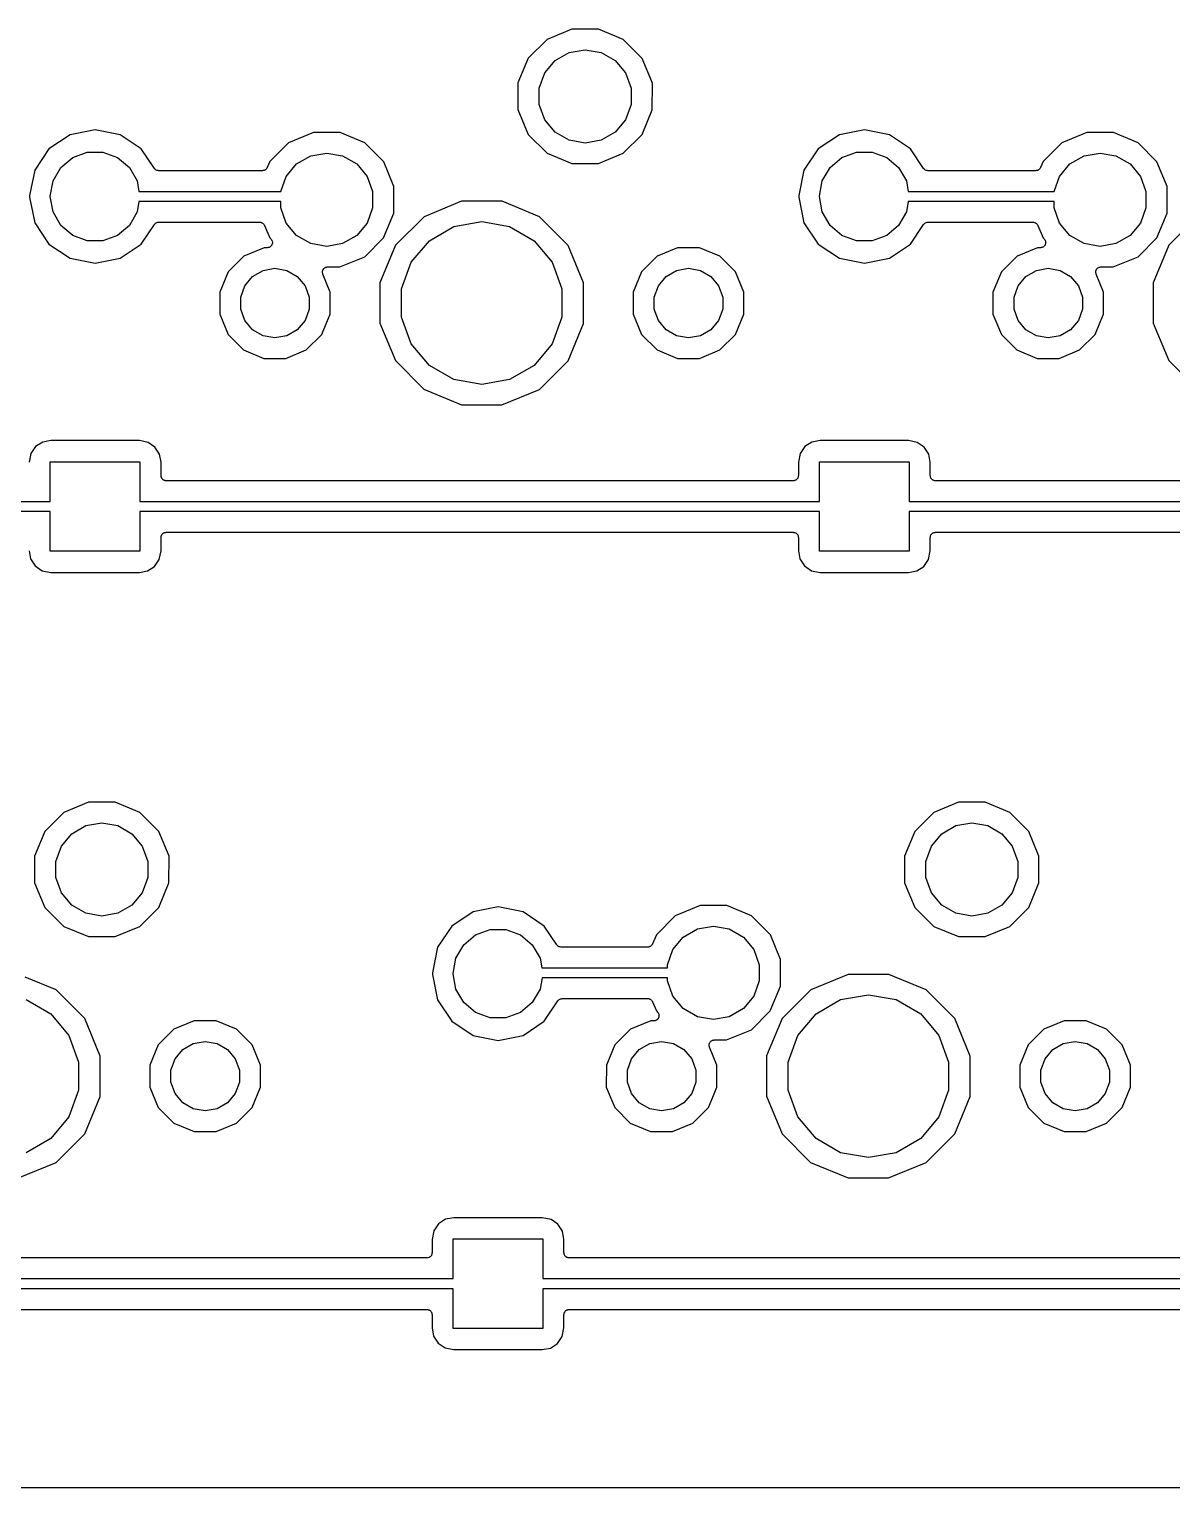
# Model space of a CAD drawing. Extents: x 37 to 156, y -136 to -20.
# Drawn here: x 76.88 to 104.95, y -136.12 to -100.27 of the extents above; entities that cross this region are included whole.
import ezdxf

# ---------------------------------------------------------------- set-up
doc = ezdxf.new("R2010")
doc.units = 0
doc.header["$MEASUREMENT"] = 0
doc.layers.add('BLACK', color=7, linetype='CONTINUOUS')

msp = doc.modelspace()

# ---------------------------------------------------------------- linework, layer by layer
at = {"layer": 'Black'}
for p, q in [((90.213, -100.269), (89.606, -100.52)), ((90.8698, -100.269), (90.213, -100.269)), ((91.4764, -100.521), (90.8698, -100.269)), ((89.606, -100.52), (89.1412, -100.984)), ((91.9405, -100.986), (91.4764, -100.521)), ((89.1412, -100.984), (88.8893, -101.59)), ((89.5464, -101.346), (89.8025, -101.041)), ((89.8025, -101.041), (90.1476, -100.842)), ((90.1476, -100.842), (90.54, -100.773)), ((90.54, -100.773), (90.9324, -100.842)), ((90.9324, -100.842), (91.2775, -101.041)), ((91.2775, -101.041), (91.5336, -101.346)), ((92.1913, -101.593), (91.9405, -100.986)), ((89.4101, -101.721), (89.5464, -101.346)), ((91.5336, -101.346), (91.6699, -101.721)), ((88.8893, -101.59), (88.8887, -102.247)), ((89.4101, -102.119), (89.4101, -101.721)), ((91.6699, -101.721), (91.6699, -102.119)), ((92.1907, -102.25), (92.1913, -101.593)), ((89.5464, -102.494), (89.4101, -102.119)), ((91.6699, -102.119), (91.5336, -102.494)), ((88.8887, -102.247), (89.1395, -102.854)), ((89.8025, -102.799), (89.5464, -102.494)), ((91.5336, -102.494), (91.2775, -102.799)), ((91.9388, -102.856), (92.1907, -102.25)), ((77.8856, -102.863), (77.3647, -103.211)), ((78.5, -102.74), (77.8856, -102.863)), ((79.1144, -102.863), (78.5, -102.74)), ((79.6353, -103.211), (79.1144, -102.863)), ((83.863, -102.809), (83.256, -103.06)), ((84.5198, -102.809), (83.863, -102.809)), ((85.1264, -103.061), (84.5198, -102.809)), ((89.1395, -102.854), (89.6036, -103.319)), ((90.1476, -102.998), (89.8025, -102.799)), ((91.2775, -102.799), (90.9324, -102.998)), ((91.474, -103.32), (91.9388, -102.856)), ((96.7856, -102.863), (96.2647, -103.211)), ((97.4, -102.74), (96.7856, -102.863)), ((98.0144, -102.863), (97.4, -102.74)), ((98.5353, -103.211), (98.0144, -102.863)), ((102.863, -102.809), (102.256, -103.06)), ((103.52, -102.809), (102.863, -102.809)), ((104.126, -103.061), (103.52, -102.809)), ((77.3647, -103.211), (77.0167, -103.732)), ((79.9559, -103.691), (79.6353, -103.211)), ((83.256, -103.06), (82.7912, -103.524)), ((85.5905, -103.526), (85.1264, -103.061)), ((90.54, -103.067), (90.1476, -102.998)), ((90.9324, -102.998), (90.54, -103.067)), ((96.2647, -103.211), (95.9167, -103.732)), ((98.8559, -103.691), (98.5353, -103.211)), ((102.256, -103.06), (101.791, -103.524)), ((104.59, -103.526), (104.126, -103.061)), ((77.6574, -103.669), (77.95, -103.423)), ((77.95, -103.423), (78.309, -103.293)), ((78.309, -103.293), (78.691, -103.293)), ((78.691, -103.293), (79.05, -103.423)), ((79.05, -103.423), (79.3426, -103.669)), ((82.7912, -103.524), (82.7309, -103.669)), ((83.1964, -103.886), (83.4525, -103.581)), ((83.4525, -103.581), (83.7976, -103.382)), ((83.7976, -103.382), (84.19, -103.313)), ((84.19, -103.313), (84.5824, -103.382)), ((84.5824, -103.382), (84.9275, -103.581)), ((84.9275, -103.581), (85.1836, -103.886)), ((85.8413, -104.133), (85.5905, -103.526)), ((89.6036, -103.319), (90.2102, -103.571)), ((90.2102, -103.571), (90.867, -103.571)), ((90.867, -103.571), (91.474, -103.32)), ((96.5574, -103.669), (96.85, -103.423)), ((96.85, -103.423), (97.209, -103.293)), ((97.209, -103.293), (97.591, -103.293)), ((97.591, -103.293), (97.95, -103.423)), ((97.95, -103.423), (98.2426, -103.669)), ((101.791, -103.524), (101.731, -103.669)), ((102.196, -103.886), (102.452, -103.581)), ((102.452, -103.581), (102.798, -103.382)), ((102.798, -103.382), (103.19, -103.313)), ((103.19, -103.313), (103.582, -103.382)), ((103.582, -103.382), (103.928, -103.581)), ((103.928, -103.581), (104.184, -103.886)), ((104.841, -104.133), (104.59, -103.526)), ((77.0167, -103.732), (76.892, -104.359)), ((77.4663, -104), (77.6574, -103.669)), ((79.3426, -103.669), (79.5337, -104)), ((79.9683, -103.704), (79.9559, -103.691)), ((79.9798, -103.717), (79.9683, -103.704)), ((79.9835, -103.719), (79.9798, -103.717)), ((79.9864, -103.722), (79.9835, -103.719)), ((80.0025, -103.73), (79.9864, -103.722)), ((80.018, -103.739), (80.0025, -103.73)), ((80.0222, -103.74), (80.018, -103.739)), ((80.0259, -103.742), (80.0222, -103.74)), ((80.0438, -103.744), (80.0259, -103.742)), ((80.0615, -103.747), (80.0438, -103.744)), ((82.6136, -103.747), (80.0615, -103.747)), ((82.6218, -103.746), (82.6136, -103.747)), ((82.6301, -103.746), (82.6218, -103.746)), ((82.6433, -103.742), (82.6301, -103.746)), ((82.657, -103.739), (82.6433, -103.742)), ((82.6642, -103.735), (82.657, -103.739)), ((82.6722, -103.733), (82.6642, -103.735)), ((82.6832, -103.724), (82.6722, -103.733)), ((82.6952, -103.717), (82.6832, -103.724)), ((82.7006, -103.711), (82.6952, -103.717)), ((82.7072, -103.706), (82.7006, -103.711)), ((82.7147, -103.694), (82.7072, -103.706)), ((82.7236, -103.683), (82.7147, -103.694)), ((82.7264, -103.676), (82.7236, -103.683)), ((82.7309, -103.669), (82.7264, -103.676)), ((83.0622, -104.255), (83.1964, -103.886)), ((85.1836, -103.886), (85.3199, -104.261)), ((95.9167, -103.732), (95.792, -104.359)), ((96.3663, -104), (96.5574, -103.669)), ((98.2426, -103.669), (98.4337, -104)), ((98.8683, -103.704), (98.8559, -103.691)), ((98.8798, -103.717), (98.8683, -103.704)), ((98.8835, -103.719), (98.8798, -103.717)), ((98.8864, -103.722), (98.8835, -103.719)), ((98.9025, -103.73), (98.8864, -103.722)), ((98.918, -103.739), (98.9025, -103.73)), ((98.9222, -103.74), (98.918, -103.739)), ((98.9259, -103.742), (98.9222, -103.74)), ((98.9438, -103.744), (98.9259, -103.742)), ((98.9615, -103.747), (98.9438, -103.744)), ((101.614, -103.747), (98.9615, -103.747)), ((101.622, -103.746), (101.614, -103.747)), ((101.63, -103.746), (101.622, -103.746)), ((101.643, -103.742), (101.63, -103.746)), ((101.657, -103.739), (101.643, -103.742)), ((101.664, -103.735), (101.657, -103.739)), ((101.672, -103.733), (101.664, -103.735)), ((101.683, -103.724), (101.672, -103.733)), ((101.695, -103.717), (101.683, -103.724)), ((101.701, -103.711), (101.695, -103.717)), ((101.707, -103.706), (101.701, -103.711)), ((101.715, -103.694), (101.707, -103.706)), ((101.724, -103.683), (101.715, -103.694)), ((101.726, -103.676), (101.724, -103.683)), ((101.731, -103.669), (101.726, -103.676)), ((102.062, -104.255), (102.196, -103.886)), ((104.184, -103.886), (104.32, -104.261)), ((77.4, -104.376), (77.4663, -104)), ((79.5337, -104), (79.5787, -104.255)), ((79.5787, -104.255), (83.0622, -104.255)), ((85.3199, -104.261), (85.3199, -104.659)), ((85.8411, -104.346), (85.8413, -104.133)), ((96.3, -104.376), (96.3663, -104)), ((98.4337, -104), (98.4787, -104.255)), ((98.4787, -104.255), (102.062, -104.255)), ((104.32, -104.261), (104.32, -104.659)), ((104.841, -104.346), (104.841, -104.133)), ((76.892, -104.359), (76.892, -104.401)), ((76.892, -104.401), (77.0167, -105.028)), ((77.4, -104.384), (77.4, -104.376)), ((77.4663, -104.76), (77.4, -104.384)), ((79.5787, -104.505), (79.5337, -104.76)), ((83.0601, -104.505), (79.5787, -104.505)), ((83.0601, -104.659), (83.0601, -104.505)), ((83.1964, -105.034), (83.0601, -104.659)), ((85.3199, -104.659), (85.1836, -105.034)), ((85.8407, -104.79), (85.8411, -104.346)), ((87.5045, -104.498), (86.5846, -104.878)), ((88.4998, -104.499), (87.5045, -104.498)), ((89.4191, -104.88), (88.4998, -104.499)), ((95.792, -104.359), (95.792, -104.401)), ((95.792, -104.401), (95.9167, -105.028)), ((96.3, -104.384), (96.3, -104.376)), ((96.3663, -104.76), (96.3, -104.384)), ((98.4787, -104.505), (98.4337, -104.76)), ((102.06, -104.505), (98.4787, -104.505)), ((102.06, -104.659), (102.06, -104.505)), ((102.196, -105.034), (102.06, -104.659)), ((104.32, -104.659), (104.184, -105.034)), ((104.841, -104.79), (104.841, -104.346)), ((77.0167, -105.028), (77.3647, -105.549)), ((77.6574, -105.091), (77.4663, -104.76)), ((79.5337, -104.76), (79.3426, -105.091)), ((79.9864, -105.038), (80.0025, -105.03)), ((80.0025, -105.03), (80.018, -105.021)), ((80.018, -105.021), (80.0222, -105.02)), ((80.0222, -105.02), (80.0259, -105.018)), ((80.0259, -105.018), (80.0438, -105.016)), ((80.0438, -105.016), (80.0615, -105.013)), ((80.0615, -105.013), (82.5472, -105.013)), ((82.5472, -105.013), (82.5555, -105.014)), ((82.5555, -105.014), (82.5639, -105.014)), ((82.5639, -105.014), (82.577, -105.018)), ((82.577, -105.018), (82.5906, -105.021)), ((82.5906, -105.021), (82.5979, -105.025)), ((82.5979, -105.025), (82.6059, -105.027)), ((82.6059, -105.027), (82.6169, -105.036)), ((83.4525, -105.339), (83.1964, -105.034)), ((85.1836, -105.034), (84.9275, -105.339)), ((85.5888, -105.396), (85.8407, -104.79)), ((86.5846, -104.878), (85.8802, -105.581)), ((87.3154, -105.119), (88, -104.998)), ((88, -104.998), (88.6846, -105.119)), ((90.1222, -105.585), (89.4191, -104.88)), ((95.9167, -105.028), (96.2647, -105.549)), ((96.5574, -105.091), (96.3663, -104.76)), ((98.4337, -104.76), (98.2426, -105.091)), ((98.8864, -105.038), (98.9025, -105.03)), ((98.9025, -105.03), (98.918, -105.021)), ((98.918, -105.021), (98.9222, -105.02)), ((98.9222, -105.02), (98.9259, -105.018)), ((98.9259, -105.018), (98.9438, -105.016)), ((98.9438, -105.016), (98.9615, -105.013)), ((98.9615, -105.013), (101.547, -105.013)), ((101.547, -105.013), (101.555, -105.014)), ((101.555, -105.014), (101.564, -105.014)), ((101.564, -105.014), (101.577, -105.018)), ((101.577, -105.018), (101.591, -105.021)), ((101.591, -105.021), (101.598, -105.025)), ((101.598, -105.025), (101.606, -105.027)), ((101.606, -105.027), (101.617, -105.036)), ((102.452, -105.339), (102.196, -105.034)), ((104.184, -105.034), (103.928, -105.339)), ((104.589, -105.396), (104.841, -104.79)), ((105.585, -104.878), (104.88, -105.581)), ((77.95, -105.337), (77.6574, -105.091)), ((78.309, -105.467), (77.95, -105.337)), ((79.05, -105.337), (78.691, -105.467)), ((79.3426, -105.091), (79.05, -105.337)), ((79.6353, -105.549), (79.9559, -105.069)), ((79.9559, -105.069), (79.9683, -105.056)), ((79.9683, -105.056), (79.9798, -105.043)), ((79.9798, -105.043), (79.9835, -105.041)), ((79.9835, -105.041), (79.9864, -105.038)), ((82.6169, -105.036), (82.6288, -105.043)), ((82.6288, -105.043), (82.6342, -105.049)), ((82.6342, -105.049), (82.6409, -105.054)), ((82.6409, -105.054), (82.6483, -105.066)), ((82.6483, -105.066), (82.6572, -105.076)), ((82.6572, -105.076), (82.66, -105.084)), ((82.66, -105.084), (82.6645, -105.092)), ((82.6645, -105.092), (82.7895, -105.394)), ((83.7976, -105.538), (83.4525, -105.339)), ((84.9275, -105.339), (84.5824, -105.538)), ((86.7134, -105.467), (87.3154, -105.119)), ((88.6846, -105.119), (89.2865, -105.467)), ((96.85, -105.337), (96.5574, -105.091)), ((97.209, -105.467), (96.85, -105.337)), ((97.95, -105.337), (97.591, -105.467)), ((98.2426, -105.091), (97.95, -105.337)), ((98.5353, -105.549), (98.8559, -105.069)), ((98.8559, -105.069), (98.8683, -105.056)), ((98.8683, -105.056), (98.8798, -105.043)), ((98.8798, -105.043), (98.8835, -105.041)), ((98.8835, -105.041), (98.8864, -105.038)), ((101.617, -105.036), (101.629, -105.043)), ((101.629, -105.043), (101.634, -105.049)), ((101.634, -105.049), (101.641, -105.054)), ((101.641, -105.054), (101.648, -105.066)), ((101.648, -105.066), (101.657, -105.076)), ((101.657, -105.076), (101.66, -105.084)), ((101.66, -105.084), (101.665, -105.092)), ((101.665, -105.092), (101.79, -105.394)), ((102.798, -105.538), (102.452, -105.339)), ((103.928, -105.339), (103.582, -105.538)), ((77.3647, -105.549), (77.8856, -105.897)), ((78.691, -105.467), (78.309, -105.467)), ((79.1144, -105.897), (79.6353, -105.549)), ((82.6509, -105.641), (82.1513, -105.847)), ((82.7297, -105.641), (82.6509, -105.641)), ((82.7461, -105.638), (82.7297, -105.641)), ((82.7626, -105.637), (82.7461, -105.638)), ((82.7676, -105.634), (82.7626, -105.637)), ((82.7731, -105.633), (82.7676, -105.634)), ((82.7875, -105.625), (82.7731, -105.633)), ((82.8026, -105.618), (82.7875, -105.625)), ((82.7895, -105.394), (82.8197, -105.424)), ((82.8065, -105.614), (82.8026, -105.618)), ((82.8114, -105.611), (82.8065, -105.614)), ((82.822, -105.599), (82.8114, -105.611)), ((82.8197, -105.424), (82.8292, -105.438)), ((82.8338, -105.587), (82.822, -105.599)), ((82.8292, -105.438), (82.8399, -105.451)), ((82.8361, -105.582), (82.8338, -105.587)), ((82.8397, -105.578), (82.8361, -105.582)), ((82.8454, -105.562), (82.8397, -105.578)), ((82.8399, -105.451), (82.8418, -105.456)), ((82.8418, -105.456), (82.845, -105.46)), ((82.845, -105.46), (82.8492, -105.476)), ((82.8525, -105.547), (82.8454, -105.562)), ((82.8492, -105.476), (82.8549, -105.492)), ((82.8529, -105.541), (82.8525, -105.547)), ((82.8549, -105.536), (82.8529, -105.541)), ((82.8549, -105.492), (82.8549, -105.498)), ((82.8549, -105.498), (82.8563, -105.503)), ((82.8563, -105.503), (82.8549, -105.519)), ((82.8549, -105.519), (82.8549, -105.536)), ((84.19, -105.607), (83.7976, -105.538)), ((84.5824, -105.538), (84.19, -105.607)), ((85.124, -105.86), (85.5888, -105.396)), ((85.8802, -105.581), (85.4985, -106.5)), ((86.2666, -105.999), (86.7134, -105.467)), ((89.2865, -105.467), (89.7334, -105.999)), ((90.5023, -106.505), (90.1222, -105.585)), ((92.8109, -105.641), (92.3113, -105.847)), ((93.3515, -105.641), (92.8109, -105.641)), ((93.8508, -105.849), (93.3515, -105.641)), ((96.2647, -105.549), (96.7856, -105.897)), ((97.591, -105.467), (97.209, -105.467)), ((98.0144, -105.897), (98.5353, -105.549)), ((101.651, -105.641), (101.151, -105.847)), ((101.73, -105.641), (101.651, -105.641)), ((101.746, -105.638), (101.73, -105.641)), ((101.763, -105.637), (101.746, -105.638)), ((101.768, -105.634), (101.763, -105.637)), ((101.773, -105.633), (101.768, -105.634)), ((101.788, -105.625), (101.773, -105.633)), ((101.803, -105.618), (101.788, -105.625)), ((101.79, -105.394), (101.82, -105.424)), ((101.807, -105.614), (101.803, -105.618)), ((101.811, -105.611), (101.807, -105.614)), ((101.822, -105.599), (101.811, -105.611)), ((101.82, -105.424), (101.829, -105.438)), ((101.834, -105.587), (101.822, -105.599)), ((101.829, -105.438), (101.84, -105.451)), ((101.836, -105.582), (101.834, -105.587)), ((101.84, -105.578), (101.836, -105.582)), ((101.84, -105.451), (101.842, -105.456)), ((101.845, -105.562), (101.84, -105.578)), ((101.842, -105.456), (101.845, -105.46)), ((101.845, -105.46), (101.849, -105.476)), ((101.852, -105.547), (101.845, -105.562)), ((101.849, -105.476), (101.855, -105.492)), ((101.853, -105.541), (101.852, -105.547)), ((101.855, -105.536), (101.853, -105.541)), ((101.855, -105.492), (101.855, -105.498)), ((101.855, -105.498), (101.856, -105.503)), ((101.856, -105.503), (101.855, -105.519)), ((101.855, -105.519), (101.855, -105.536)), ((103.19, -105.607), (102.798, -105.538)), ((103.582, -105.538), (103.19, -105.607)), ((104.124, -105.86), (104.589, -105.396)), ((104.88, -105.581), (104.499, -106.5)), ((77.8856, -105.897), (78.5, -106.02)), ((78.5, -106.02), (79.1144, -105.897)), ((82.1513, -105.847), (81.7687, -106.229)), ((84.517, -106.111), (85.124, -105.86)), ((86.0289, -106.652), (86.2666, -105.999)), ((89.7334, -105.999), (89.9711, -106.652)), ((92.3113, -105.847), (91.9287, -106.229)), ((94.2327, -106.231), (93.8508, -105.849)), ((96.7856, -105.897), (97.4, -106.02)), ((97.4, -106.02), (98.0144, -105.897)), ((101.151, -105.847), (100.769, -106.229)), ((103.517, -106.111), (104.124, -105.86)), ((81.7687, -106.229), (81.5613, -106.729)), ((82.1803, -106.573), (82.371, -106.346)), ((82.371, -106.346), (82.6279, -106.197)), ((82.6279, -106.197), (82.92, -106.146)), ((82.92, -106.146), (83.2121, -106.197)), ((83.2121, -106.197), (83.469, -106.346)), ((83.469, -106.346), (83.6597, -106.573)), ((84.086, -106.243), (84.0878, -106.23)), ((84.0878, -106.252), (84.086, -106.243)), ((84.0878, -106.23), (84.0879, -106.216)), ((84.0878, -106.26), (84.0878, -106.252)), ((84.0925, -106.273), (84.0878, -106.26)), ((84.0879, -106.216), (84.0907, -106.208)), ((84.0907, -106.208), (84.0918, -106.2)), ((84.0918, -106.2), (84.0982, -106.187)), ((84.0955, -106.287), (84.0925, -106.273)), ((84.2791, -106.731), (84.0955, -106.287)), ((84.0982, -106.187), (84.103, -106.174)), ((84.103, -106.174), (84.1084, -106.168)), ((84.1084, -106.168), (84.1122, -106.161)), ((84.1122, -106.161), (84.1224, -106.151)), ((84.1224, -106.151), (84.1314, -106.141)), ((84.1314, -106.141), (84.1386, -106.136)), ((84.1386, -106.136), (84.1448, -106.131)), ((84.1448, -106.131), (84.1576, -106.126)), ((84.1576, -106.126), (84.1696, -106.119)), ((84.1696, -106.119), (84.1778, -106.117)), ((84.1778, -106.117), (84.1855, -106.114)), ((84.1855, -106.114), (84.1994, -106.113)), ((84.1994, -106.113), (84.213, -106.111)), ((84.213, -106.111), (84.517, -106.111)), ((91.9287, -106.229), (91.7213, -106.729)), ((92.3403, -106.573), (92.531, -106.346)), ((92.531, -106.346), (92.7879, -106.197)), ((92.7879, -106.197), (93.08, -106.146)), ((93.08, -106.146), (93.3721, -106.197)), ((93.3721, -106.197), (93.629, -106.346)), ((93.629, -106.346), (93.8197, -106.573)), ((94.4391, -106.731), (94.2327, -106.231)), ((100.769, -106.229), (100.561, -106.729)), ((101.18, -106.573), (101.371, -106.346)), ((101.371, -106.346), (101.628, -106.197)), ((101.628, -106.197), (101.92, -106.146)), ((101.92, -106.146), (102.212, -106.197)), ((102.212, -106.197), (102.469, -106.346)), ((102.469, -106.346), (102.66, -106.573)), ((103.086, -106.243), (103.088, -106.23)), ((103.088, -106.252), (103.086, -106.243)), ((103.088, -106.216), (103.091, -106.208)), ((103.088, -106.23), (103.088, -106.216)), ((103.088, -106.26), (103.088, -106.252)), ((103.093, -106.273), (103.088, -106.26)), ((103.091, -106.208), (103.092, -106.2)), ((103.092, -106.2), (103.098, -106.187)), ((103.096, -106.287), (103.093, -106.273)), ((103.279, -106.731), (103.096, -106.287)), ((103.098, -106.187), (103.103, -106.174)), ((103.103, -106.174), (103.108, -106.168)), ((103.108, -106.168), (103.112, -106.161)), ((103.112, -106.161), (103.122, -106.151)), ((103.122, -106.151), (103.131, -106.141)), ((103.131, -106.141), (103.139, -106.136)), ((103.139, -106.136), (103.145, -106.131)), ((103.145, -106.131), (103.158, -106.126)), ((103.158, -106.126), (103.17, -106.119)), ((103.17, -106.119), (103.178, -106.117)), ((103.178, -106.117), (103.186, -106.114)), ((103.186, -106.114), (103.199, -106.113)), ((103.199, -106.113), (103.213, -106.111)), ((103.213, -106.111), (103.517, -106.111)), ((81.5613, -106.729), (81.5609, -107.269)), ((82.0788, -106.852), (82.1803, -106.573)), ((83.6597, -106.573), (83.7612, -106.852)), ((84.2787, -107.271), (84.2791, -106.731)), ((85.4985, -106.5), (85.4977, -107.495)), ((86.0289, -107.348), (86.0289, -106.652)), ((89.9711, -106.652), (89.9711, -107.348)), ((90.5016, -107.294), (90.5023, -106.505)), ((91.7213, -106.729), (91.7209, -107.269)), ((92.2388, -106.852), (92.3403, -106.573)), ((93.8197, -106.573), (93.9212, -106.852)), ((94.4387, -107.271), (94.4391, -106.731)), ((100.561, -106.729), (100.561, -107.269)), ((101.079, -106.852), (101.18, -106.573)), ((102.66, -106.573), (102.761, -106.852)), ((103.279, -107.271), (103.279, -106.731)), ((104.499, -106.5), (104.498, -107.495)), ((82.0788, -107.148), (82.0788, -106.852)), ((82.1803, -107.427), (82.0788, -107.148)), ((83.7612, -107.148), (83.6597, -107.427)), ((83.7612, -106.852), (83.7612, -107.148)), ((92.2388, -107.148), (92.2388, -106.852)), ((92.3403, -107.427), (92.2388, -107.148)), ((93.9212, -107.148), (93.8197, -107.427)), ((93.9212, -106.852), (93.9212, -107.148)), ((101.079, -107.148), (101.079, -106.852)), ((101.18, -107.427), (101.079, -107.148)), ((102.761, -107.148), (102.66, -107.427)), ((102.761, -106.852), (102.761, -107.148)), ((81.5609, -107.269), (81.7673, -107.769)), ((82.371, -107.654), (82.1803, -107.427)), ((83.6597, -107.427), (83.469, -107.654)), ((84.0713, -107.771), (84.1954, -107.472)), ((84.1954, -107.472), (84.2787, -107.271)), ((85.4977, -107.495), (85.8778, -108.415)), ((86.2666, -108.001), (86.0289, -107.348)), ((89.9711, -107.348), (89.7334, -108.001)), ((90.1198, -108.419), (90.5015, -107.5)), ((90.5015, -107.5), (90.5016, -107.294)), ((90.5016, -107.294), (90.5016, -107.294)), ((91.7209, -107.269), (91.9273, -107.769)), ((92.531, -107.654), (92.3403, -107.427)), ((93.8197, -107.427), (93.629, -107.654)), ((94.2313, -107.771), (94.4387, -107.271)), ((100.561, -107.269), (100.767, -107.769)), ((101.371, -107.654), (101.18, -107.427)), ((102.66, -107.427), (102.469, -107.654)), ((103.071, -107.771), (103.195, -107.472)), ((103.195, -107.472), (103.279, -107.271)), ((104.498, -107.495), (104.878, -108.415)), ((81.7673, -107.769), (82.1492, -108.151)), ((82.6279, -107.803), (82.371, -107.654)), ((82.92, -107.854), (82.6279, -107.803)), ((83.2121, -107.803), (82.92, -107.854)), ((83.469, -107.654), (83.2121, -107.803)), ((83.6887, -108.153), (84.0713, -107.771)), ((91.9273, -107.769), (92.3092, -108.151)), ((92.7879, -107.803), (92.531, -107.654)), ((93.08, -107.854), (92.7879, -107.803)), ((93.3721, -107.803), (93.08, -107.854)), ((93.629, -107.654), (93.3721, -107.803)), ((93.8487, -108.153), (94.2313, -107.771)), ((100.767, -107.769), (101.149, -108.151)), ((101.628, -107.803), (101.371, -107.654)), ((101.92, -107.854), (101.628, -107.803)), ((102.212, -107.803), (101.92, -107.854)), ((102.469, -107.654), (102.212, -107.803)), ((102.689, -108.153), (103.071, -107.771)), ((82.1492, -108.151), (82.6485, -108.359)), ((83.1891, -108.359), (83.6887, -108.153)), ((86.7134, -108.533), (86.2666, -108.001)), ((89.7334, -108.001), (89.2865, -108.533)), ((92.3092, -108.151), (92.8085, -108.359)), ((93.3491, -108.359), (93.8487, -108.153)), ((101.149, -108.151), (101.649, -108.359)), ((102.189, -108.359), (102.689, -108.153)), ((82.6485, -108.359), (83.1891, -108.359)), ((85.8778, -108.415), (86.5809, -109.12)), ((87.3154, -108.881), (86.7134, -108.533)), ((89.2865, -108.533), (88.6846, -108.881)), ((89.4154, -109.122), (90.1198, -108.419)), ((92.8085, -108.359), (93.3491, -108.359)), ((101.649, -108.359), (102.189, -108.359)), ((104.878, -108.415), (105.581, -109.12)), ((88, -109.002), (87.3154, -108.881)), ((88.6846, -108.881), (88, -109.002)), ((86.5809, -109.12), (87.5002, -109.501)), ((88.4955, -109.502), (89.4154, -109.122)), ((87.5002, -109.501), (88.4955, -109.502)), ((77.4118, -110.38), (77.2125, -110.417)), ((79.5873, -110.38), (77.4118, -110.38)), ((79.8015, -110.423), (79.5873, -110.38)), ((96.3118, -110.38), (96.1125, -110.417)), ((98.4873, -110.38), (96.3118, -110.38)), ((98.7015, -110.423), (98.4873, -110.38)), ((76.9229, -110.699), (76.8796, -110.913)), ((77.0389, -110.529), (76.9229, -110.699)), ((77.2125, -110.417), (77.0389, -110.529)), ((79.9712, -110.539), (79.8015, -110.423)), ((80.0829, -110.713), (79.9712, -110.539)), ((80.1204, -110.912), (80.0829, -110.713)), ((95.8229, -110.699), (95.7796, -110.913)), ((95.9389, -110.529), (95.8229, -110.699)), ((96.1125, -110.417), (95.9389, -110.529)), ((98.8712, -110.539), (98.7015, -110.423)), ((98.9829, -110.713), (98.8712, -110.539)), ((99.0204, -110.912), (98.9829, -110.713)), ((77.4, -111.875), (77.4, -110.9)), ((77.4, -110.9), (79.6, -110.9)), ((79.6, -110.9), (79.6, -111.875)), ((80.1204, -111.24), (80.1204, -110.912)), ((95.7796, -110.913), (95.7796, -111.24)), ((96.3, -111.875), (96.3, -110.9)), ((96.3, -110.9), (98.5, -110.9)), ((98.5, -110.9), (98.5, -111.875)), ((99.0204, -111.24), (99.0204, -110.912)), ((80.1224, -111.251), (80.1204, -111.24)), ((80.1224, -111.262), (80.1224, -111.251)), ((80.1262, -111.272), (80.1224, -111.262)), ((80.1281, -111.283), (80.1262, -111.272)), ((80.1337, -111.293), (80.1281, -111.283)), ((80.1375, -111.303), (80.1337, -111.293)), ((80.1446, -111.312), (80.1375, -111.303)), ((80.1502, -111.322), (80.1446, -111.312)), ((80.1587, -111.329), (80.1502, -111.322)), ((80.1658, -111.337), (80.1587, -111.329)), ((80.1754, -111.343), (80.1658, -111.337)), ((80.1839, -111.35), (80.1754, -111.343)), ((80.1944, -111.354), (80.1839, -111.35)), ((80.204, -111.359), (80.1944, -111.354)), ((80.2149, -111.361), (80.204, -111.359)), ((80.2254, -111.365), (80.2149, -111.361)), ((80.2365, -111.365), (80.2254, -111.365)), ((80.2474, -111.367), (80.2365, -111.365)), ((95.6526, -111.367), (80.2474, -111.367)), ((95.6635, -111.365), (95.6526, -111.367)), ((95.6746, -111.365), (95.6635, -111.365)), ((95.6851, -111.361), (95.6746, -111.365)), ((95.696, -111.359), (95.6851, -111.361)), ((95.7056, -111.354), (95.696, -111.359)), ((95.7161, -111.35), (95.7056, -111.354)), ((95.7246, -111.343), (95.7161, -111.35)), ((95.7342, -111.337), (95.7246, -111.343)), ((95.7413, -111.329), (95.7342, -111.337)), ((95.7498, -111.322), (95.7413, -111.329)), ((95.7554, -111.312), (95.7498, -111.322)), ((95.7625, -111.303), (95.7554, -111.312)), ((95.7663, -111.293), (95.7625, -111.303)), ((95.7719, -111.283), (95.7663, -111.293)), ((95.7738, -111.272), (95.7719, -111.283)), ((95.7776, -111.262), (95.7738, -111.272)), ((95.7796, -111.24), (95.7776, -111.251)), ((95.7776, -111.251), (95.7776, -111.262)), ((99.0224, -111.251), (99.0204, -111.24)), ((99.0224, -111.262), (99.0224, -111.251)), ((99.0262, -111.272), (99.0224, -111.262)), ((99.0281, -111.283), (99.0262, -111.272)), ((99.0337, -111.293), (99.0281, -111.283)), ((99.0375, -111.303), (99.0337, -111.293)), ((99.0446, -111.312), (99.0375, -111.303)), ((99.0502, -111.322), (99.0446, -111.312)), ((99.0587, -111.329), (99.0502, -111.322)), ((99.0658, -111.337), (99.0587, -111.329)), ((99.0754, -111.343), (99.0658, -111.337)), ((99.0839, -111.35), (99.0754, -111.343)), ((99.0944, -111.354), (99.0839, -111.35)), ((99.104, -111.359), (99.0944, -111.354)), ((99.1149, -111.361), (99.104, -111.359)), ((99.1254, -111.365), (99.1149, -111.361)), ((99.1365, -111.365), (99.1254, -111.365)), ((99.1474, -111.367), (99.1365, -111.365)), ((114.753, -111.367), (99.1474, -111.367)), ((60.8, -111.875), (77.4, -111.875)), ((77.4, -112.125), (60.8, -112.125)), ((77.4, -113.1), (77.4, -112.125)), ((79.6, -111.875), (96.3, -111.875)), ((96.3, -112.125), (79.6, -112.125)), ((79.6, -112.125), (79.6, -113.1)), ((96.3, -113.1), (96.3, -112.125)), ((98.5, -111.875), (115.4, -111.875)), ((115.4, -112.125), (98.5, -112.125)), ((98.5, -112.125), (98.5, -113.1)), ((80.1204, -112.76), (80.1224, -112.749)), ((80.1204, -113.087), (80.1204, -112.76)), ((80.1224, -112.738), (80.1262, -112.728)), ((80.1224, -112.749), (80.1224, -112.738)), ((80.1262, -112.728), (80.1281, -112.717)), ((80.1281, -112.717), (80.1337, -112.707)), ((80.1337, -112.707), (80.1375, -112.697)), ((80.1375, -112.697), (80.1446, -112.688)), ((80.1446, -112.688), (80.1502, -112.678)), ((80.1502, -112.678), (80.1587, -112.671)), ((80.1587, -112.671), (80.1658, -112.663)), ((80.1658, -112.663), (80.1754, -112.657)), ((80.1754, -112.657), (80.1839, -112.65)), ((80.1839, -112.65), (80.1944, -112.646)), ((80.1944, -112.646), (80.204, -112.641)), ((80.204, -112.641), (80.2149, -112.639)), ((80.2149, -112.639), (80.2254, -112.635)), ((80.2254, -112.635), (80.2365, -112.635)), ((80.2365, -112.635), (80.2474, -112.633)), ((80.2474, -112.633), (95.6526, -112.633)), ((95.6526, -112.633), (95.6635, -112.635)), ((95.6635, -112.635), (95.6746, -112.635)), ((95.6746, -112.635), (95.6851, -112.639)), ((95.6851, -112.639), (95.696, -112.641)), ((95.696, -112.641), (95.7056, -112.646)), ((95.7056, -112.646), (95.7161, -112.65)), ((95.7161, -112.65), (95.7246, -112.657)), ((95.7246, -112.657), (95.7342, -112.663)), ((95.7342, -112.663), (95.7413, -112.671)), ((95.7413, -112.671), (95.7498, -112.678)), ((95.7498, -112.678), (95.7554, -112.688)), ((95.7554, -112.688), (95.7625, -112.697)), ((95.7625, -112.697), (95.7663, -112.707)), ((95.7663, -112.707), (95.7719, -112.717)), ((95.7719, -112.717), (95.7738, -112.728)), ((95.7738, -112.728), (95.7776, -112.738)), ((95.7776, -112.738), (95.7776, -112.749)), ((95.7776, -112.749), (95.7796, -112.76)), ((95.7796, -112.76), (95.7796, -113.088)), ((99.0204, -112.76), (99.0224, -112.749)), ((99.0204, -113.087), (99.0204, -112.76)), ((99.0224, -112.738), (99.0262, -112.728)), ((99.0224, -112.749), (99.0224, -112.738)), ((99.0262, -112.728), (99.0281, -112.717)), ((99.0281, -112.717), (99.0337, -112.707)), ((99.0337, -112.707), (99.0375, -112.697)), ((99.0375, -112.697), (99.0446, -112.688)), ((99.0446, -112.688), (99.0502, -112.678)), ((99.0502, -112.678), (99.0587, -112.671)), ((99.0587, -112.671), (99.0658, -112.663)), ((99.0658, -112.663), (99.0754, -112.657)), ((99.0754, -112.657), (99.0839, -112.65)), ((99.0839, -112.65), (99.0944, -112.646)), ((99.0944, -112.646), (99.104, -112.641)), ((99.104, -112.641), (99.1149, -112.639)), ((99.1149, -112.639), (99.1254, -112.635)), ((99.1254, -112.635), (99.1365, -112.635)), ((99.1365, -112.635), (99.1474, -112.633)), ((99.1474, -112.633), (114.753, -112.633)), ((76.8796, -113.088), (76.9171, -113.287)), ((79.6, -113.1), (77.4, -113.1)), ((80.0771, -113.301), (80.1204, -113.087)), ((95.7796, -113.088), (95.8171, -113.287)), ((98.5, -113.1), (96.3, -113.1)), ((98.9771, -113.301), (99.0204, -113.087)), ((76.9171, -113.287), (77.0288, -113.461)), ((77.0288, -113.461), (77.1985, -113.577)), ((77.1985, -113.577), (77.4127, -113.62)), ((77.4127, -113.62), (79.5882, -113.62)), ((79.5882, -113.62), (79.7875, -113.583)), ((79.7875, -113.583), (79.9611, -113.471)), ((79.9611, -113.471), (80.0771, -113.301)), ((95.8171, -113.287), (95.9288, -113.461)), ((95.9288, -113.461), (96.0985, -113.577)), ((96.0985, -113.577), (96.3127, -113.62)), ((96.3127, -113.62), (98.4882, -113.62)), ((98.4882, -113.62), (98.6875, -113.583)), ((98.6875, -113.583), (98.8611, -113.471)), ((98.8611, -113.471), (98.9771, -113.301)), ((78.338, -119.269), (77.731, -119.52)), ((78.9948, -119.269), (78.338, -119.269)), ((79.6014, -119.521), (78.9948, -119.269)), ((99.713, -119.269), (99.106, -119.52)), ((100.37, -119.269), (99.713, -119.269)), ((100.976, -119.521), (100.37, -119.269)), ((77.731, -119.52), (77.2662, -119.984)), ((80.0655, -119.986), (79.6014, -119.521)), ((99.106, -119.52), (98.6412, -119.984)), ((101.44, -119.986), (100.976, -119.521)), ((77.2662, -119.984), (77.0143, -120.59)), ((77.6714, -120.346), (77.9275, -120.041)), ((77.9275, -120.041), (78.2726, -119.842)), ((78.2726, -119.842), (78.665, -119.773)), ((78.665, -119.773), (79.0574, -119.842)), ((79.0574, -119.842), (79.4025, -120.041)), ((79.4025, -120.041), (79.6586, -120.346)), ((80.3163, -120.593), (80.0655, -119.986)), ((98.6412, -119.984), (98.3893, -120.59)), ((99.0464, -120.346), (99.3025, -120.041)), ((99.3025, -120.041), (99.6476, -119.842)), ((99.6476, -119.842), (100.04, -119.773)), ((100.04, -119.773), (100.432, -119.842)), ((100.432, -119.842), (100.778, -120.041)), ((100.778, -120.041), (101.034, -120.346)), ((101.691, -120.593), (101.44, -119.986)), ((77.5351, -120.721), (77.6714, -120.346)), ((79.6586, -120.346), (79.7949, -120.721)), ((98.9101, -120.721), (99.0464, -120.346)), ((101.034, -120.346), (101.17, -120.721)), ((77.0143, -120.59), (77.0137, -121.247)), ((77.5351, -121.119), (77.5351, -120.721)), ((79.7949, -120.721), (79.7949, -121.119)), ((80.3157, -121.25), (80.3163, -120.593)), ((98.3893, -120.59), (98.3887, -121.247)), ((98.9101, -121.119), (98.9101, -120.721)), ((101.17, -120.721), (101.17, -121.119)), ((101.691, -121.25), (101.691, -120.593)), ((77.6714, -121.494), (77.5351, -121.119)), ((79.7949, -121.119), (79.6586, -121.494)), ((99.0464, -121.494), (98.9101, -121.119)), ((101.17, -121.119), (101.034, -121.494)), ((77.0137, -121.247), (77.2645, -121.854)), ((77.9275, -121.799), (77.6714, -121.494)), ((79.6586, -121.494), (79.4025, -121.799)), ((80.0638, -121.856), (80.3157, -121.25)), ((98.3887, -121.247), (98.6395, -121.854)), ((99.3025, -121.799), (99.0464, -121.494)), ((101.034, -121.494), (100.778, -121.799)), ((101.439, -121.856), (101.691, -121.25)), ((77.2645, -121.854), (77.7286, -122.319)), ((78.2726, -121.998), (77.9275, -121.799)), ((79.4025, -121.799), (79.0574, -121.998)), ((79.599, -122.32), (80.0638, -121.856)), ((88.4, -121.84), (87.7856, -121.963)), ((89.0144, -121.963), (88.4, -121.84)), ((93.363, -121.809), (92.756, -122.06)), ((94.0198, -121.809), (93.363, -121.809)), ((94.6264, -122.061), (94.0198, -121.809)), ((98.6395, -121.854), (99.1036, -122.319)), ((99.6476, -121.998), (99.3025, -121.799)), ((100.778, -121.799), (100.432, -121.998)), ((100.974, -122.32), (101.439, -121.856)), ((78.665, -122.067), (78.2726, -121.998)), ((79.0574, -121.998), (78.665, -122.067)), ((87.7856, -121.963), (87.2647, -122.311)), ((89.5353, -122.311), (89.0144, -121.963)), ((92.756, -122.06), (92.2912, -122.524)), ((95.0905, -122.526), (94.6264, -122.061)), ((100.04, -122.067), (99.6476, -121.998)), ((100.432, -121.998), (100.04, -122.067)), ((77.7286, -122.319), (78.3352, -122.571)), ((78.3352, -122.571), (78.992, -122.571)), ((78.992, -122.571), (79.599, -122.32)), ((87.2647, -122.311), (86.9167, -122.832)), ((87.5574, -122.769), (87.85, -122.523)), ((87.85, -122.523), (88.209, -122.393)), ((88.209, -122.393), (88.591, -122.393)), ((88.591, -122.393), (88.95, -122.523)), ((88.95, -122.523), (89.2426, -122.769)), ((89.8425, -122.771), (89.5353, -122.311)), ((92.2912, -122.524), (92.1977, -122.749)), ((92.6964, -122.886), (92.9525, -122.581)), ((92.9525, -122.581), (93.2976, -122.382)), ((93.2976, -122.382), (93.69, -122.313)), ((93.69, -122.313), (94.0824, -122.382)), ((94.0824, -122.382), (94.4275, -122.581)), ((94.4275, -122.581), (94.6836, -122.886)), ((95.3413, -123.133), (95.0905, -122.526)), ((99.1036, -122.319), (99.7102, -122.571)), ((99.7102, -122.571), (100.367, -122.571)), ((100.367, -122.571), (100.974, -122.32)), ((86.9167, -122.832), (86.792, -123.459)), ((87.3663, -123.1), (87.5574, -122.769)), ((89.2426, -122.769), (89.4337, -123.1)), ((89.8549, -122.784), (89.8425, -122.771)), ((89.8665, -122.797), (89.8549, -122.784)), ((89.8701, -122.799), (89.8665, -122.797)), ((89.873, -122.802), (89.8701, -122.799)), ((89.8891, -122.81), (89.873, -122.802)), ((89.9047, -122.819), (89.8891, -122.81)), ((89.9088, -122.82), (89.9047, -122.819)), ((89.9126, -122.822), (89.9088, -122.82)), ((89.9304, -122.824), (89.9126, -122.822)), ((89.9481, -122.827), (89.9304, -122.824)), ((92.0804, -122.827), (89.9481, -122.827)), ((92.0886, -122.826), (92.0804, -122.827)), ((92.0969, -122.826), (92.0886, -122.826)), ((92.1101, -122.822), (92.0969, -122.826)), ((92.1238, -122.819), (92.1101, -122.822)), ((92.131, -122.815), (92.1238, -122.819)), ((92.1389, -122.813), (92.131, -122.815)), ((92.15, -122.804), (92.1389, -122.813)), ((92.162, -122.797), (92.15, -122.804)), ((92.1674, -122.791), (92.162, -122.797)), ((92.1739, -122.786), (92.1674, -122.791)), ((92.1814, -122.774), (92.1739, -122.786)), ((92.1904, -122.763), (92.1814, -122.774)), ((92.1932, -122.756), (92.1904, -122.763)), ((92.1977, -122.749), (92.1932, -122.756)), ((92.5601, -123.261), (92.6964, -122.886)), ((94.6836, -122.886), (94.8199, -123.261)), ((87.3, -123.476), (87.3663, -123.1)), ((89.4337, -123.1), (89.4752, -123.335)), ((92.5601, -123.335), (92.5601, -123.261)), ((94.8199, -123.261), (94.8199, -123.659)), ((95.3411, -123.346), (95.3413, -123.133)), ((77.5441, -123.88), (76.7808, -123.563)), ((86.792, -123.459), (86.792, -123.501)), ((86.792, -123.501), (86.9167, -124.128)), ((87.3, -123.484), (87.3, -123.476)), ((87.3663, -123.86), (87.3, -123.484)), ((89.4822, -123.585), (89.4337, -123.86)), ((89.4752, -123.335), (92.5601, -123.335)), ((92.5601, -123.585), (89.4822, -123.585)), ((92.5601, -123.659), (92.5601, -123.585)), ((92.6964, -124.034), (92.5601, -123.659)), ((94.8199, -123.659), (94.6836, -124.034)), ((95.3407, -123.79), (95.3411, -123.346)), ((97.0045, -123.498), (96.0846, -123.878)), ((97.9998, -123.499), (97.0045, -123.498)), ((98.9191, -123.88), (97.9998, -123.499)), ((78.2472, -124.585), (77.5441, -123.88)), ((87.5574, -124.191), (87.3663, -123.86)), ((89.4337, -123.86), (89.2426, -124.191)), ((92.9525, -124.339), (92.6964, -124.034)), ((94.6836, -124.034), (94.4275, -124.339)), ((95.0888, -124.396), (95.3407, -123.79)), ((96.0846, -123.878), (95.3802, -124.581)), ((96.8154, -124.119), (97.5, -123.998)), ((97.5, -123.998), (98.1846, -124.119)), ((99.6222, -124.585), (98.9191, -123.88)), ((76.8096, -124.119), (77.4115, -124.467)), ((86.9167, -124.128), (87.2647, -124.649)), ((87.85, -124.437), (87.5574, -124.191)), ((89.2426, -124.191), (88.95, -124.437)), ((89.5353, -124.649), (89.8692, -124.149)), ((89.8692, -124.149), (89.8817, -124.136)), ((89.8817, -124.136), (89.8932, -124.123)), ((89.8932, -124.123), (89.8968, -124.121)), ((89.8968, -124.121), (89.8997, -124.118)), ((89.8997, -124.118), (89.9158, -124.11)), ((89.9158, -124.11), (89.9314, -124.101)), ((89.9314, -124.101), (89.9355, -124.1)), ((89.9355, -124.1), (89.9393, -124.098)), ((89.9393, -124.098), (89.9571, -124.096)), ((89.9571, -124.096), (89.9748, -124.093)), ((89.9748, -124.093), (92.0802, -124.093)), ((92.0802, -124.093), (92.0885, -124.094)), ((92.0885, -124.094), (92.0969, -124.094)), ((92.0969, -124.094), (92.1101, -124.098)), ((92.1101, -124.098), (92.1237, -124.101)), ((92.1237, -124.101), (92.1309, -124.105)), ((92.1309, -124.105), (92.139, -124.107)), ((92.139, -124.107), (92.1499, -124.116)), ((92.1499, -124.116), (92.1619, -124.123)), ((92.1619, -124.123), (92.1673, -124.129)), ((92.1673, -124.129), (92.1739, -124.134)), ((92.1739, -124.134), (92.1813, -124.146)), ((92.1813, -124.146), (92.1902, -124.156)), ((92.1902, -124.156), (92.1931, -124.164)), ((92.1931, -124.164), (92.1976, -124.172)), ((92.1976, -124.172), (92.2895, -124.394)), ((93.2976, -124.538), (92.9525, -124.339)), ((94.4275, -124.339), (94.0824, -124.538)), ((96.2134, -124.467), (96.8154, -124.119)), ((98.1846, -124.119), (98.7865, -124.467)), ((77.4115, -124.467), (77.8584, -124.999)), ((78.6273, -125.505), (78.2472, -124.585)), ((80.9359, -124.641), (80.4363, -124.847)), ((81.4765, -124.641), (80.9359, -124.641)), ((81.9758, -124.849), (81.4765, -124.641)), ((87.2647, -124.649), (87.7856, -124.997)), ((88.209, -124.567), (87.85, -124.437)), ((88.591, -124.567), (88.209, -124.567)), ((88.95, -124.437), (88.591, -124.567)), ((89.0144, -124.997), (89.5353, -124.649)), ((92.1509, -124.641), (91.6513, -124.847)), ((92.2297, -124.641), (92.1509, -124.641)), ((92.2461, -124.638), (92.2297, -124.641)), ((92.2626, -124.637), (92.2461, -124.638)), ((92.2676, -124.634), (92.2626, -124.637)), ((92.2731, -124.633), (92.2676, -124.634)), ((92.2875, -124.625), (92.2731, -124.633)), ((92.3026, -124.618), (92.2875, -124.625)), ((92.2895, -124.394), (92.3197, -124.424)), ((92.3065, -124.614), (92.3026, -124.618)), ((92.3114, -124.611), (92.3065, -124.614)), ((92.322, -124.599), (92.3114, -124.611)), ((92.3197, -124.424), (92.3292, -124.438)), ((92.3338, -124.587), (92.322, -124.599)), ((92.3292, -124.438), (92.3399, -124.451)), ((92.3361, -124.582), (92.3338, -124.587)), ((92.3397, -124.578), (92.3361, -124.582)), ((92.3454, -124.562), (92.3397, -124.578)), ((92.3399, -124.451), (92.3418, -124.456)), ((92.3418, -124.456), (92.345, -124.46)), ((92.345, -124.46), (92.3492, -124.476)), ((92.3525, -124.547), (92.3454, -124.562)), ((92.3492, -124.476), (92.3549, -124.492)), ((92.3529, -124.541), (92.3525, -124.547)), ((92.3549, -124.536), (92.3529, -124.541)), ((92.3549, -124.492), (92.3549, -124.498)), ((92.3549, -124.498), (92.3563, -124.503)), ((92.3563, -124.503), (92.3549, -124.519)), ((92.3549, -124.519), (92.3549, -124.536)), ((93.69, -124.607), (93.2976, -124.538)), ((94.0824, -124.538), (93.69, -124.607)), ((94.624, -124.86), (95.0888, -124.396)), ((95.3802, -124.581), (94.9985, -125.5)), ((95.7666, -124.999), (96.2134, -124.467)), ((98.7865, -124.467), (99.2334, -124.999)), ((100.002, -125.505), (99.6222, -124.585)), ((102.311, -124.641), (101.811, -124.847)), ((102.851, -124.641), (102.311, -124.641)), ((103.351, -124.849), (102.851, -124.641)), ((77.8584, -124.999), (78.0961, -125.652)), ((80.4363, -124.847), (80.0537, -125.229)), ((82.3577, -125.231), (81.9758, -124.849)), ((87.7856, -124.997), (88.4, -125.12)), ((88.4, -125.12), (89.0144, -124.997)), ((91.6513, -124.847), (91.2687, -125.229)), ((94.017, -125.111), (94.624, -124.86)), ((95.5289, -125.652), (95.7666, -124.999)), ((99.2334, -124.999), (99.4711, -125.652)), ((101.811, -124.847), (101.429, -125.229)), ((103.733, -125.231), (103.351, -124.849)), ((80.0537, -125.229), (79.8463, -125.729)), ((80.4653, -125.573), (80.656, -125.346)), ((80.656, -125.346), (80.9129, -125.197)), ((80.9129, -125.197), (81.205, -125.146)), ((81.205, -125.146), (81.4971, -125.197)), ((81.4971, -125.197), (81.754, -125.346)), ((81.754, -125.346), (81.9447, -125.573)), ((82.5641, -125.731), (82.3577, -125.231)), ((91.2687, -125.229), (91.0613, -125.729)), ((91.6803, -125.573), (91.871, -125.346)), ((91.871, -125.346), (92.1279, -125.197)), ((92.1279, -125.197), (92.42, -125.146)), ((92.42, -125.146), (92.7121, -125.197)), ((92.7121, -125.197), (92.969, -125.346)), ((92.969, -125.346), (93.1597, -125.573)), ((93.586, -125.243), (93.5878, -125.23)), ((93.5878, -125.252), (93.586, -125.243)), ((93.5878, -125.23), (93.5879, -125.216)), ((93.5878, -125.26), (93.5878, -125.252)), ((93.5925, -125.273), (93.5878, -125.26)), ((93.5879, -125.216), (93.5907, -125.208)), ((93.5907, -125.208), (93.5918, -125.2)), ((93.5918, -125.2), (93.5982, -125.187)), ((93.5955, -125.287), (93.5925, -125.273)), ((93.7791, -125.731), (93.5955, -125.287)), ((93.5982, -125.187), (93.603, -125.174)), ((93.603, -125.174), (93.6084, -125.168)), ((93.6084, -125.168), (93.6122, -125.161)), ((93.6122, -125.161), (93.6224, -125.151)), ((93.6224, -125.151), (93.6314, -125.141)), ((93.6314, -125.141), (93.6386, -125.136)), ((93.6386, -125.136), (93.6448, -125.131)), ((93.6448, -125.131), (93.6576, -125.126)), ((93.6576, -125.126), (93.6696, -125.119)), ((93.6696, -125.119), (93.6778, -125.117)), ((93.6778, -125.117), (93.6855, -125.114)), ((93.6855, -125.114), (93.6994, -125.113)), ((93.6994, -125.113), (93.713, -125.111)), ((93.713, -125.111), (94.017, -125.111)), ((101.429, -125.229), (101.221, -125.729)), ((101.84, -125.573), (102.031, -125.346)), ((102.031, -125.346), (102.288, -125.197)), ((102.288, -125.197), (102.58, -125.146)), ((102.58, -125.146), (102.872, -125.197)), ((102.872, -125.197), (103.129, -125.346)), ((103.129, -125.346), (103.32, -125.573)), ((103.939, -125.731), (103.733, -125.231)), ((78.0961, -125.652), (78.0961, -126.348)), ((78.6266, -126.294), (78.6273, -125.505)), ((79.8463, -125.729), (79.8459, -126.269)), ((80.3638, -125.852), (80.4653, -125.573)), ((81.9447, -125.573), (82.0462, -125.852)), ((82.5637, -126.271), (82.5641, -125.731)), ((91.0613, -125.729), (91.0609, -126.269)), ((91.5788, -125.852), (91.6803, -125.573)), ((93.1597, -125.573), (93.2612, -125.852)), ((93.7787, -126.271), (93.7791, -125.731)), ((94.9985, -125.5), (94.9977, -126.495)), ((95.5289, -126.348), (95.5289, -125.652)), ((99.4711, -125.652), (99.4711, -126.348)), ((100.002, -126.294), (100.002, -125.505)), ((101.221, -125.729), (101.221, -126.269)), ((101.739, -125.852), (101.84, -125.573)), ((103.32, -125.573), (103.421, -125.852)), ((103.939, -126.271), (103.939, -125.731)), ((80.3638, -126.148), (80.3638, -125.852)), ((80.4653, -126.427), (80.3638, -126.148)), ((82.0462, -126.148), (81.9447, -126.427)), ((82.0462, -125.852), (82.0462, -126.148)), ((91.5788, -126.148), (91.5788, -125.852)), ((91.6803, -126.427), (91.5788, -126.148)), ((93.2612, -126.148), (93.1597, -126.427)), ((93.2612, -125.852), (93.2612, -126.148)), ((101.739, -126.148), (101.739, -125.852)), ((101.84, -126.427), (101.739, -126.148)), ((103.421, -126.148), (103.32, -126.427)), ((103.421, -125.852), (103.421, -126.148)), ((78.0961, -126.348), (77.8584, -127.001)), ((78.2448, -127.419), (78.6265, -126.5)), ((78.6265, -126.5), (78.6266, -126.294)), ((78.6266, -126.294), (78.6266, -126.294)), ((79.8459, -126.269), (80.0523, -126.769)), ((80.656, -126.654), (80.4653, -126.427)), ((81.9447, -126.427), (81.754, -126.654)), ((82.3563, -126.771), (82.5637, -126.271)), ((91.0609, -126.269), (91.2673, -126.769)), ((91.871, -126.654), (91.6803, -126.427)), ((93.1597, -126.427), (92.969, -126.654)), ((93.5713, -126.771), (93.6954, -126.472)), ((93.6954, -126.472), (93.7787, -126.271)), ((94.9977, -126.495), (95.3778, -127.415)), ((95.7666, -127.001), (95.5289, -126.348)), ((99.4711, -126.348), (99.2334, -127.001)), ((99.6198, -127.419), (100.001, -126.5)), ((100.001, -126.5), (100.002, -126.294)), ((100.002, -126.294), (100.002, -126.294)), ((101.221, -126.269), (101.427, -126.769)), ((102.031, -126.654), (101.84, -126.427)), ((103.32, -126.427), (103.129, -126.654)), ((103.731, -126.771), (103.939, -126.271)), ((80.0523, -126.769), (80.4342, -127.151)), ((80.9129, -126.803), (80.656, -126.654)), ((81.205, -126.854), (80.9129, -126.803)), ((81.4971, -126.803), (81.205, -126.854)), ((81.754, -126.654), (81.4971, -126.803)), ((81.9737, -127.153), (82.3563, -126.771)), ((91.2673, -126.769), (91.6492, -127.151)), ((92.1279, -126.803), (91.871, -126.654)), ((92.42, -126.854), (92.1279, -126.803)), ((92.7121, -126.803), (92.42, -126.854)), ((92.969, -126.654), (92.7121, -126.803)), ((93.1887, -127.153), (93.5713, -126.771)), ((101.427, -126.769), (101.809, -127.151)), ((102.288, -126.803), (102.031, -126.654)), ((102.58, -126.854), (102.288, -126.803)), ((102.872, -126.803), (102.58, -126.854)), ((103.129, -126.654), (102.872, -126.803)), ((103.349, -127.153), (103.731, -126.771)), ((77.8584, -127.001), (77.4115, -127.533)), ((80.4342, -127.151), (80.9335, -127.359)), ((81.4741, -127.359), (81.9737, -127.153)), ((91.6492, -127.151), (92.1485, -127.359)), ((92.6891, -127.359), (93.1887, -127.153)), ((96.2134, -127.533), (95.7666, -127.001)), ((99.2334, -127.001), (98.7865, -127.533)), ((101.809, -127.151), (102.309, -127.359)), ((102.849, -127.359), (103.349, -127.153)), ((77.4115, -127.533), (76.8096, -127.881)), ((77.5404, -128.122), (78.2448, -127.419)), ((80.9335, -127.359), (81.4741, -127.359)), ((92.1485, -127.359), (92.6891, -127.359)), ((95.3778, -127.415), (96.0809, -128.12)), ((96.8154, -127.881), (96.2134, -127.533)), ((98.7865, -127.533), (98.1846, -127.881)), ((98.9154, -128.122), (99.6198, -127.419)), ((102.309, -127.359), (102.849, -127.359)), ((97.5, -128.002), (96.8154, -127.881)), ((98.1846, -127.881), (97.5, -128.002)), ((76.6205, -128.502), (77.5404, -128.122)), ((96.0809, -128.12), (97.0002, -128.501)), ((97.9955, -128.502), (98.9154, -128.122)), ((97.0002, -128.501), (97.9955, -128.502)), ((86.9389, -129.629), (86.8229, -129.799)), ((87.1125, -129.517), (86.9389, -129.629)), ((87.3118, -129.48), (87.1125, -129.517)), ((89.4873, -129.48), (87.3118, -129.48)), ((89.7015, -129.523), (89.4873, -129.48)), ((89.8712, -129.639), (89.7015, -129.523)), ((89.9829, -129.813), (89.8712, -129.639)), ((86.8229, -129.799), (86.7796, -130.013)), ((86.7796, -130.013), (86.7796, -130.34)), ((87.3, -130.975), (87.3, -130)), ((87.3, -130), (89.5, -130)), ((89.5, -130), (89.5, -130.975)), ((90.0204, -130.012), (89.9829, -129.813)), ((90.0204, -130.34), (90.0204, -130.012)), ((86.6526, -130.467), (68.1474, -130.467)), ((86.6635, -130.465), (86.6526, -130.467)), ((86.6746, -130.465), (86.6635, -130.465)), ((86.6851, -130.461), (86.6746, -130.465)), ((86.696, -130.459), (86.6851, -130.461)), ((86.7056, -130.454), (86.696, -130.459)), ((86.7161, -130.45), (86.7056, -130.454)), ((86.7246, -130.443), (86.7161, -130.45)), ((86.7342, -130.437), (86.7246, -130.443)), ((86.7413, -130.429), (86.7342, -130.437)), ((86.7498, -130.422), (86.7413, -130.429)), ((86.7554, -130.412), (86.7498, -130.422)), ((86.7625, -130.404), (86.7554, -130.412)), ((86.7663, -130.393), (86.7625, -130.404)), ((86.7719, -130.383), (86.7663, -130.393)), ((86.7738, -130.372), (86.7719, -130.383)), ((86.7776, -130.362), (86.7738, -130.372)), ((86.7796, -130.34), (86.7776, -130.351)), ((86.7776, -130.351), (86.7776, -130.362)), ((90.0224, -130.351), (90.0204, -130.34)), ((90.0224, -130.362), (90.0224, -130.351)), ((90.0262, -130.372), (90.0224, -130.362)), ((90.0281, -130.383), (90.0262, -130.372)), ((90.0337, -130.393), (90.0281, -130.383)), ((90.0375, -130.404), (90.0337, -130.393)), ((90.0446, -130.412), (90.0375, -130.404)), ((90.0502, -130.422), (90.0446, -130.412)), ((90.0587, -130.429), (90.0502, -130.422)), ((90.0658, -130.437), (90.0587, -130.429)), ((90.0754, -130.443), (90.0658, -130.437)), ((90.0839, -130.45), (90.0754, -130.443)), ((90.0944, -130.454), (90.0839, -130.45)), ((90.104, -130.459), (90.0944, -130.454)), ((90.1149, -130.461), (90.104, -130.459)), ((90.1254, -130.465), (90.1149, -130.461)), ((90.1365, -130.465), (90.1254, -130.465)), ((90.1474, -130.467), (90.1365, -130.465)), ((107.753, -130.467), (90.1474, -130.467)), ((67.5, -130.975), (87.3, -130.975)), ((89.5, -130.975), (108.4, -130.975)), ((87.3, -131.225), (67.5, -131.225)), ((87.3, -132.2), (87.3, -131.225)), ((108.4, -131.225), (89.5, -131.225)), ((89.5, -131.225), (89.5, -132.2)), ((68.1474, -131.733), (86.6526, -131.733)), ((86.6526, -131.733), (86.6635, -131.735)), ((86.6635, -131.735), (86.6746, -131.735)), ((86.6746, -131.735), (86.6851, -131.739)), ((86.6851, -131.739), (86.696, -131.741)), ((86.696, -131.741), (86.7056, -131.746)), ((86.7056, -131.746), (86.7161, -131.75)), ((86.7161, -131.75), (86.7246, -131.757)), ((86.7246, -131.757), (86.7342, -131.763)), ((86.7342, -131.763), (86.7413, -131.771)), ((86.7413, -131.771), (86.7498, -131.778)), ((86.7498, -131.778), (86.7554, -131.788)), ((86.7554, -131.788), (86.7625, -131.796)), ((86.7625, -131.796), (86.7663, -131.807)), ((86.7663, -131.807), (86.7719, -131.817)), ((86.7719, -131.817), (86.7738, -131.828)), ((86.7738, -131.828), (86.7776, -131.838)), ((86.7776, -131.838), (86.7776, -131.849)), ((86.7776, -131.849), (86.7796, -131.86)), ((86.7796, -131.86), (86.7796, -132.188)), ((90.0204, -131.86), (90.0224, -131.849)), ((90.0204, -132.187), (90.0204, -131.86)), ((90.0224, -131.838), (90.0262, -131.828)), ((90.0224, -131.849), (90.0224, -131.838)), ((90.0262, -131.828), (90.0281, -131.817)), ((90.0281, -131.817), (90.0337, -131.807)), ((90.0337, -131.807), (90.0375, -131.796)), ((90.0375, -131.796), (90.0446, -131.788)), ((90.0446, -131.788), (90.0502, -131.778)), ((90.0502, -131.778), (90.0587, -131.771)), ((90.0587, -131.771), (90.0658, -131.763)), ((90.0658, -131.763), (90.0754, -131.757)), ((90.0754, -131.757), (90.0839, -131.75)), ((90.0839, -131.75), (90.0944, -131.746)), ((90.0944, -131.746), (90.104, -131.741)), ((90.104, -131.741), (90.1149, -131.739)), ((90.1149, -131.739), (90.1254, -131.735)), ((90.1254, -131.735), (90.1365, -131.735)), ((90.1365, -131.735), (90.1474, -131.733)), ((90.1474, -131.733), (107.753, -131.733)), ((86.7796, -132.188), (86.8171, -132.387)), ((89.5, -132.2), (87.3, -132.2)), ((89.9771, -132.401), (90.0204, -132.187)), ((86.8171, -132.387), (86.9288, -132.561)), ((86.9288, -132.561), (87.0985, -132.677)), ((89.6875, -132.683), (89.8611, -132.571)), ((89.8611, -132.571), (89.9771, -132.401)), ((87.0985, -132.677), (87.3127, -132.72)), ((87.3127, -132.72), (89.4882, -132.72)), ((89.4882, -132.72), (89.6875, -132.683)), ((155.39, -136.117), (37.61, -136.117))]:
    msp.add_line(p, q, dxfattribs=at)

doc.saveas('drawing.dxf')
